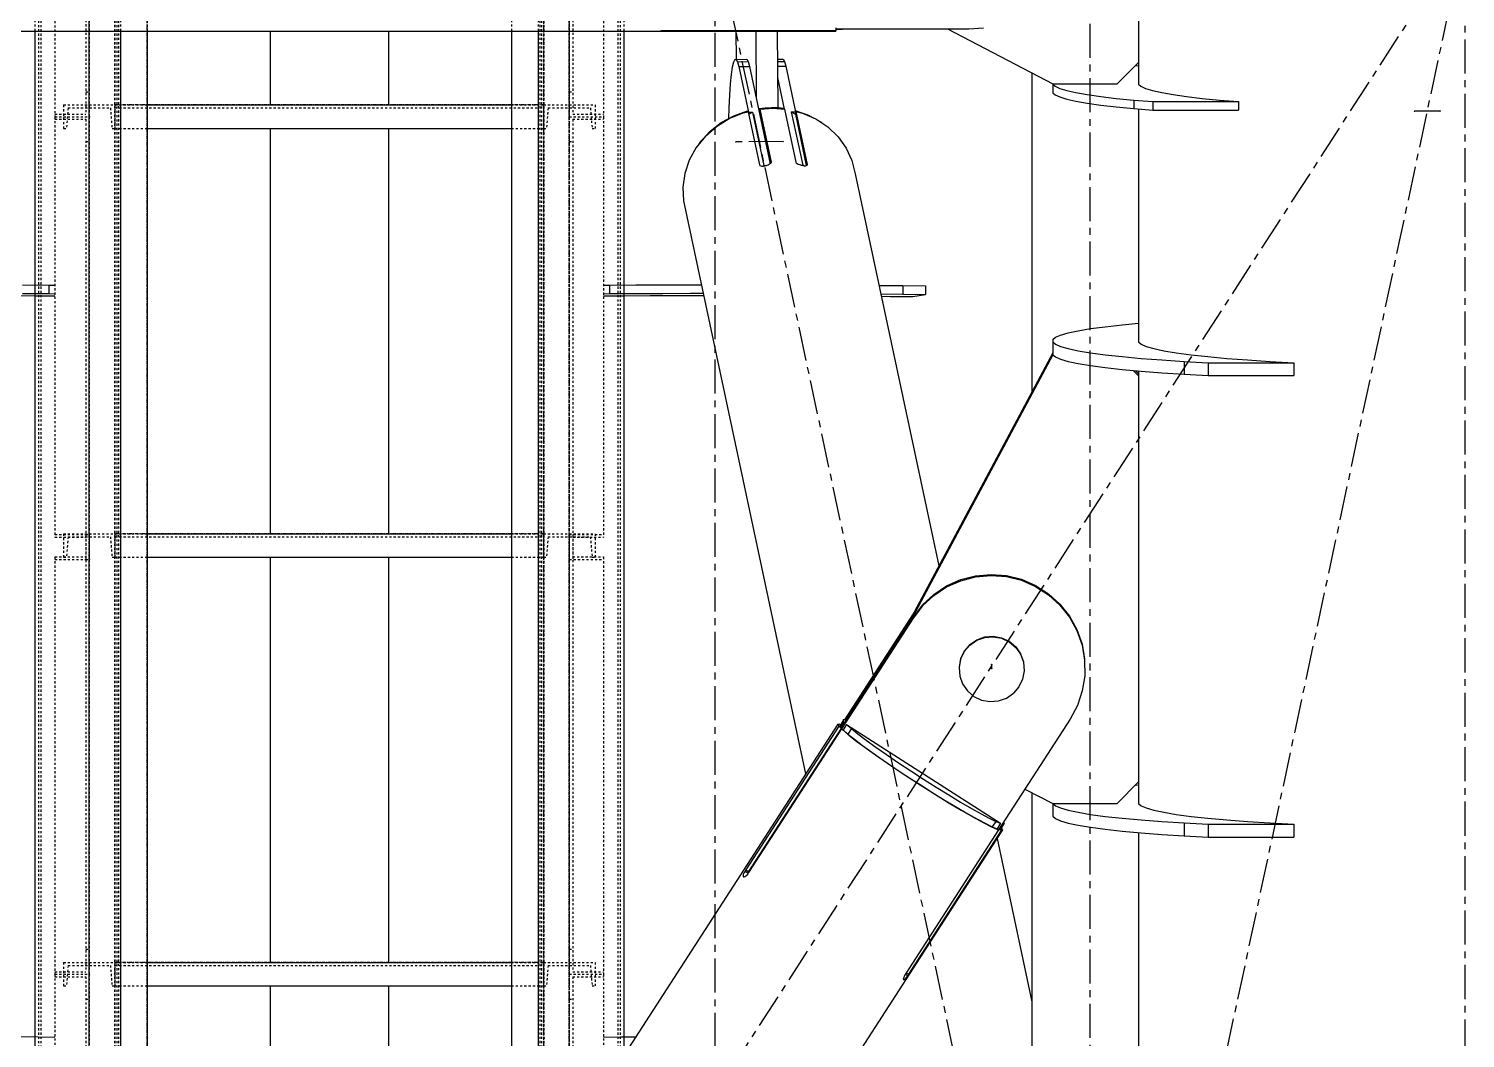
# Model space of a CAD drawing. Header units: millimetres. Extents: x 5143 to 30813, y 232 to 21408.
# Drawn here: x 23094.9 to 23430, y 8102.6 to 8338 of the extents above; entities that cross this region are included whole.
import ezdxf

# ---------------------------------------------------------------- set-up
doc = ezdxf.new("R2010")
doc.units = ezdxf.units.MM
doc.header["$LTSCALE"] = 0.25
for name, pattern in [('CENTER', [50.8, 31.75, -6.35, 6.35, -6.35]), ('XKITLINE00', [0]), ('XKITLINE02', [4, 2, -2]), ('XKITLINE03', [6, 3, -1, 1, -1])]:
    doc.linetypes.add(name, pattern=pattern)

msp = doc.modelspace()

# ---------------------------------------------------------------- linework, layer by layer
at = {"color": 3, "linetype": 'XKITLINE02'}
for p, q in [((23097.16, 9590.91), (23097.16, 7919.31)), ((23097.69, 9590.91), (23097.69, 7919.31)), ((23114.92, 9590.91), (23114.92, 7919.31)), ((23115, 9590.95), (23115.01, 7919.31)), ((23115, 9590.95), (23115.01, 7919.31)), ((23115.46, 9590.91), (23115.46, 7919.31)), ((23115.85, 9590.95), (23115.86, 7919.31)), ((23115.85, 9590.95), (23115.86, 7919.31)), ((23122.5, 9590.95), (23122.51, 7919.31)), ((23122.5, 9590.95), (23122.51, 7919.31)), ((23214.14, 9590.95), (23214.14, 7919.31)), ((23214.54, 9590.91), (23214.54, 7919.31)), ((23214.99, 9590.95), (23214.99, 7919.31)), ((23215.07, 9590.91), (23215.07, 7919.31)), ((23232.3, 9590.91), (23232.3, 7919.31)), ((23232.84, 9590.91), (23232.84, 7919.31)), ((23108.21, 8420.09), (23108.21, 8318.11)), ((23109.01, 8420.09), (23109.01, 8317.52)), ((23220.99, 8420.09), (23220.99, 8317.52)), ((23221.79, 8420.09), (23221.79, 8318.11)), ((23101.01, 8414.84), (23101.01, 8317.52)), ((23228.99, 8414.84), (23228.99, 8317.52)), ((23096.31, 8383.05), (23096.31, 8337.53)), ((23116.31, 8383.05), (23116.31, 8337.53)), ((23122.51, 8383.05), (23122.51, 8337.53)), ((23207.49, 8383.05), (23207.49, 8337.53)), ((23213.69, 8383.05), (23213.69, 8337.53)), ((23220.99, 8383.05), (23220.99, 8317.52)), ((23233.69, 8383.05), (23233.69, 8337.53)), ((23108.21, 8323.35), (23109.01, 8323.35)), ((23220.99, 8323.35), (23221.79, 8323.35)), ((23101.01, 8318.11), (23108.21, 8318.11)), ((23101.01, 8317.52), (23109.01, 8317.52)), ((23101.01, 8317.52), (23101.01, 8219.49)), ((23101.01, 8317.52), (23109.01, 8317.52)), ((23103.01, 8320.27), (23103.01, 8314.77)), ((23103.01, 8320.27), (23115.01, 8320.27)), ((23103.01, 8320.27), (23103.01, 8314.77)), ((23104.07, 8319.57), (23103.69, 8314.77)), ((23104.07, 8319.57), (23103.69, 8314.77)), ((23104.07, 8319.57), (23113.94, 8319.57)), ((23109.01, 8317.52), (23109.01, 8214.27)), ((23113.94, 8319.57), (23114.33, 8314.77)), ((23113.94, 8319.57), (23114.33, 8314.77)), ((23115.01, 8320.27), (23115.01, 8314.77)), ((23115.01, 8320.27), (23122.51, 8320.27)), ((23115.01, 8320.27), (23115.01, 8314.77)), ((23115.01, 8320.27), (23115.01, 8314.77)), ((23115.01, 8319.57), (23214.99, 8319.57)), ((23207.49, 8320.27), (23214.99, 8320.27)), ((23214.99, 8320.27), (23214.99, 8314.77)), ((23214.99, 8320.27), (23214.99, 8314.77)), ((23214.99, 8320.27), (23226.99, 8320.27)), ((23214.99, 8320.27), (23214.99, 8314.77)), ((23216.05, 8319.57), (23215.67, 8314.77)), ((23216.05, 8319.57), (23215.67, 8314.77)), ((23216.05, 8319.57), (23225.92, 8319.57)), ((23220.99, 8317.52), (23228.99, 8317.52)), ((23220.99, 8317.52), (23220.99, 8214.27)), ((23220.99, 8317.52), (23228.99, 8317.52)), ((23221.79, 8318.11), (23228.99, 8318.11)), ((23225.92, 8319.57), (23226.31, 8314.77)), ((23225.92, 8319.57), (23226.31, 8314.77)), ((23226.99, 8320.27), (23226.99, 8314.77)), ((23226.99, 8320.27), (23226.99, 8314.77)), ((23228.99, 8317.52), (23228.99, 8219.49)), ((23101.01, 8316.94), (23108.21, 8316.94)), ((23103.01, 8314.77), (23103.69, 8314.77)), ((23108.21, 8316.94), (23108.21, 8214.27)), ((23114.33, 8314.77), (23115.01, 8314.77)), ((23115.01, 8314.77), (23122.51, 8314.77)), ((23207.49, 8314.77), (23214.99, 8314.77)), ((23214.99, 8314.77), (23215.67, 8314.77)), ((23221.79, 8316.94), (23221.79, 8214.27)), ((23221.79, 8316.94), (23228.99, 8316.94)), ((23226.31, 8314.77), (23226.99, 8314.77)), ((23108.21, 8311.72), (23109.01, 8311.72)), ((23220.99, 8311.72), (23221.79, 8311.72)), ((23103.01, 8220.27), (23103.01, 8214.77)), ((23103.01, 8220.27), (23115.01, 8220.27)), ((23103.01, 8220.27), (23103.01, 8214.77)), ((23115.01, 8220.27), (23115.01, 8214.77)), ((23115.01, 8220.27), (23122.51, 8220.27)), ((23115.01, 8220.27), (23115.01, 8214.77)), ((23115.01, 8220.27), (23115.01, 8214.77)), ((23207.49, 8220.27), (23214.99, 8220.27)), ((23214.99, 8220.27), (23214.99, 8214.77)), ((23214.99, 8220.27), (23214.99, 8214.77)), ((23214.99, 8220.27), (23226.99, 8220.27)), ((23214.99, 8220.27), (23214.99, 8214.77)), ((23226.99, 8220.27), (23226.99, 8214.77)), ((23226.99, 8220.27), (23226.99, 8214.77)), ((23101.01, 8220.07), (23109.01, 8220.07)), ((23101.01, 8219.49), (23108.21, 8219.49)), ((23104.07, 8219.57), (23103.69, 8214.77)), ((23104.07, 8219.57), (23103.69, 8214.77)), ((23104.07, 8219.57), (23113.94, 8219.57)), ((23108.21, 8220.09), (23108.21, 8118.11)), ((23108.21, 8220.09), (23109.01, 8220.09)), ((23109.01, 8220.09), (23109.01, 8117.52)), ((23113.94, 8219.57), (23114.33, 8214.77)), ((23113.94, 8219.57), (23114.33, 8214.77)), ((23115.01, 8219.57), (23214.99, 8219.57)), ((23216.05, 8219.57), (23215.67, 8214.77)), ((23216.05, 8219.57), (23215.67, 8214.77)), ((23216.05, 8219.57), (23225.92, 8219.57)), ((23220.99, 8220.09), (23220.99, 8117.52)), ((23220.99, 8220.09), (23221.79, 8220.09)), ((23220.99, 8220.07), (23228.99, 8220.07)), ((23221.79, 8220.09), (23221.79, 8118.11)), ((23221.79, 8219.49), (23228.99, 8219.49)), ((23225.92, 8219.57), (23226.31, 8214.77)), ((23225.92, 8219.57), (23226.31, 8214.77)), ((23101.01, 8214.84), (23101.01, 8117.52)), ((23101.01, 8214.84), (23108.21, 8214.84)), ((23101.01, 8214.26), (23109.01, 8214.26)), ((23103.01, 8214.77), (23103.69, 8214.77)), ((23108.21, 8214.27), (23109.01, 8214.27)), ((23114.33, 8214.77), (23115.01, 8214.77)), ((23115.01, 8214.77), (23122.51, 8214.77)), ((23207.49, 8214.77), (23214.99, 8214.77)), ((23214.99, 8214.77), (23215.67, 8214.77)), ((23220.99, 8214.27), (23221.79, 8214.27)), ((23220.99, 8214.26), (23228.99, 8214.26)), ((23221.79, 8214.84), (23228.99, 8214.84)), ((23226.31, 8214.77), (23226.99, 8214.77)), ((23228.99, 8214.84), (23228.99, 8117.52)), ((23108.21, 8123.35), (23109.01, 8123.35)), ((23220.99, 8123.35), (23221.79, 8123.35)), ((23103.01, 8120.27), (23103.01, 8114.77)), ((23103.01, 8120.27), (23115.01, 8120.27)), ((23103.01, 8120.27), (23103.01, 8114.77)), ((23115.01, 8120.27), (23115.01, 8114.77)), ((23115.01, 8120.27), (23122.51, 8120.27)), ((23115.01, 8120.27), (23115.01, 8114.77)), ((23115.01, 8120.27), (23115.01, 8114.77)), ((23207.49, 8120.27), (23214.99, 8120.27)), ((23214.99, 8120.27), (23214.99, 8114.77)), ((23214.99, 8120.27), (23214.99, 8114.77)), ((23214.99, 8120.27), (23226.99, 8120.27)), ((23214.99, 8120.27), (23214.99, 8114.77)), ((23220.99, 8120.27), (23220.99, 8117.52)), ((23226.99, 8120.27), (23226.99, 8114.77)), ((23226.99, 8120.27), (23226.99, 8114.77)), ((23101.01, 8118.11), (23108.21, 8118.11)), ((23101.01, 8117.52), (23101.01, 8019.49)), ((23101.01, 8117.52), (23109.01, 8117.52)), ((23101.01, 8117.52), (23109.01, 8117.52)), ((23101.01, 8116.94), (23108.21, 8116.94)), ((23104.07, 8119.57), (23103.69, 8114.77)), ((23104.07, 8119.57), (23103.69, 8114.77)), ((23104.07, 8119.57), (23113.94, 8119.57)), ((23108.21, 8116.94), (23108.21, 8014.27)), ((23109.01, 8117.52), (23109.01, 8014.27)), ((23113.94, 8119.57), (23114.33, 8114.77)), ((23113.94, 8119.57), (23114.33, 8114.77)), ((23115.01, 8119.57), (23214.99, 8119.57)), ((23216.05, 8119.57), (23215.67, 8114.77)), ((23216.05, 8119.57), (23215.67, 8114.77)), ((23216.05, 8119.57), (23225.92, 8119.57)), ((23220.99, 8117.52), (23220.99, 8014.27)), ((23220.99, 8117.52), (23228.99, 8117.52)), ((23220.99, 8117.52), (23228.99, 8117.52)), ((23221.79, 8118.11), (23228.99, 8118.11)), ((23221.79, 8116.94), (23221.79, 8014.27)), ((23221.79, 8116.94), (23228.99, 8116.94)), ((23225.92, 8119.57), (23226.31, 8114.77)), ((23225.92, 8119.57), (23226.31, 8114.77)), ((23228.99, 8117.52), (23228.99, 8019.49)), ((23103.01, 8114.77), (23103.69, 8114.77)), ((23114.33, 8114.77), (23115.01, 8114.77)), ((23115.01, 8114.77), (23122.51, 8114.77)), ((23207.49, 8114.77), (23214.99, 8114.77)), ((23214.99, 8114.77), (23215.67, 8114.77)), ((23226.31, 8114.77), (23226.99, 8114.77)), ((23108.21, 8111.72), (23109.01, 8111.72)), ((23220.99, 8111.72), (23221.79, 8111.72))]:
    msp.add_line(p, q, dxfattribs=at)
at = {"color": 1, "linetype": 'XKITLINE03'}
for p, q in [((23109.01, 7919.31), (23109.01, 9590.91)), ((23122.51, 7919.31), (23122.5, 9590.95)), ((23214.99, 9590.95), (23214.99, 7919.31)), ((23220.99, 7919.31), (23220.99, 9590.91)), ((23109.01, 8317.52), (23109.01, 8414.26)), ((23220.99, 8414.26), (23220.99, 8317.52)), ((23109.01, 8220.07), (23109.01, 8317.52)), ((23214.99, 8320.27), (23115.01, 8320.27)), ((23115.01, 8320.27), (23115.01, 8320.27)), ((23214.99, 8320.27), (23214.99, 8320.27)), ((23220.99, 8317.52), (23220.99, 8220.07)), ((23214.99, 8220.27), (23115.01, 8220.27)), ((23115.01, 8220.27), (23115.01, 8220.27)), ((23214.99, 8220.27), (23214.99, 8220.27)), ((23109.01, 8117.52), (23109.01, 8214.26)), ((23220.99, 8214.26), (23220.99, 8117.52)), ((23214.99, 8120.27), (23115.01, 8120.27)), ((23115.01, 8120.27), (23115.01, 8120.27)), ((23214.99, 8120.27), (23214.99, 8120.27)), ((23109.01, 8020.07), (23109.01, 8117.52)), ((23220.99, 8117.52), (23220.99, 8020.07))]:
    msp.add_line(p, q, dxfattribs=at)
at = {"color": 8, "linetype": 'CENTER'}
for p, q in [((23430, 7286.23), (23430, 8951.04)), ((23255, 8100.54), (23255, 8908.22)), ((23342.5, 7950.27), (23342.5, 8770.27)), ((22900, 7540.27), (23430, 8360.27)), ((23430, 7540.27), (23255, 8360.27)), ((23342.5, 7950.27), (23430, 8360.27)), ((23424.13, 8318.83), (23418.16, 8318.79)), ((23270.84, 8311.73), (23259.89, 8311.66)), ((23319.5, 8189.82), (23319.5, 8188.8))]:
    msp.add_line(p, q, dxfattribs=at)
at = {"color": 8, "linetype": 'XKITLINE00'}
for p, q in [((23353.8, 8390.02), (23353.8, 8330.21)), ((23151.2, 8337.53), (23151.2, 8320.27)), ((23178.8, 8337.53), (23178.8, 8320.27)), ((23242.19, 8337.53), (23242.36, 8337.58)), ((23242.36, 8337.58), (23242.6, 8337.62)), ((23242.6, 8337.62), (23242.89, 8337.64)), ((23242.89, 8337.64), (23243.2, 8337.65)), ((23242.89, 8337.64), (23242.89, 8337.52)), ((23243.2, 8337.65), (23283.2, 8337.65)), ((23243.2, 8337.65), (23243.2, 8337.52)), ((23283.2, 8338.25), (23283.2, 8337.65)), ((23283.2, 8337.99), (23314.2, 8337.99)), ((23283.2, 8337.93), (23284.7, 8337.93)), ((23283.2, 8337.65), (23283.2, 8337.52)), ((23284.7, 8337.99), (23284.7, 8337.93)), ((23309.19, 8337.99), (23333.8, 8325.23)), ((23314.2, 8337.99), (23317.64, 8338.26)), ((23046.8, 8337.5), (23283.2, 8337.5)), ((23242.19, 8337.52), (23242.36, 8337.52)), ((23242.36, 8337.52), (23242.6, 8337.52)), ((23242.6, 8337.52), (23242.89, 8337.52)), ((23242.89, 8337.52), (23243.2, 8337.52)), ((23243.2, 8337.52), (23283.2, 8337.52)), ((23259.84, 8337.52), (23259.9, 8330.9)), ((23264.47, 8337.52), (23264.6, 8321.78)), ((23269.45, 8337.52), (23269.6, 8319.65)), ((23283.2, 8337.52), (23283.2, 8337.5)), ((23283.2, 8337.52), (23283.2, 8337.5)), ((23259.58, 8330.87), (23259.28, 8330.25)), ((23259.58, 8330.87), (23259.9, 8330.9)), ((23259.9, 8330.9), (23262.39, 8330.92)), ((23259.9, 8330.9), (23260.21, 8330.35)), ((23262.39, 8330.92), (23262.7, 8330.37)), ((23269.5, 8330.97), (23270.85, 8330.98)), ((23270.85, 8330.98), (23271.16, 8330.43)), ((23258.99, 8329.07), (23258.73, 8327.35)), ((23259.28, 8330.25), (23258.99, 8329.07)), ((23260.21, 8330.35), (23262.7, 8330.37)), ((23260.21, 8330.35), (23260.52, 8329.23)), ((23260.52, 8329.23), (23263.01, 8329.25)), ((23260.52, 8329.23), (23262.79, 8318.57)), ((23262.7, 8330.37), (23263.01, 8329.25)), ((23263.01, 8329.25), (23267.84, 8306.57)), ((23269.51, 8330.42), (23271.16, 8330.43)), ((23269.51, 8329.3), (23271.47, 8329.31)), ((23271.16, 8330.43), (23271.47, 8329.31)), ((23271.47, 8329.31), (23273.74, 8318.65)), ((23328.91, 8327.76), (23328.91, 8253.37)), ((23348.8, 8325.23), (23353.8, 8330.21)), ((23352.96, 8329.37), (23353.8, 8329.44)), ((23353.8, 8330.21), (23353.8, 8325.1)), ((23258.5, 8325.16), (23258.32, 8322.57)), ((23258.73, 8327.35), (23258.5, 8325.16)), ((23269.54, 8326.68), (23271.11, 8319.31)), ((23333.76, 8325.24), (23333.76, 8323.13)), ((23333.76, 8325.13), (23334.31, 8324.62)), ((23333.8, 8325.23), (23348.8, 8325.23)), ((23334.31, 8324.62), (23335.4, 8324.12)), ((23353.76, 8325.64), (23353.8, 8325.67)), ((23353.76, 8325.64), (23353.76, 8325.13)), ((23353.76, 8325.13), (23354.31, 8324.62)), ((23354.31, 8324.62), (23355.4, 8324.12)), ((23258.32, 8322.57), (23258.18, 8319.63)), ((23333.76, 8323.13), (23334.31, 8322.63)), ((23334.31, 8322.63), (23335.4, 8322.13)), ((23335.4, 8324.12), (23337.03, 8323.63)), ((23335.4, 8322.13), (23337.03, 8321.63)), ((23337.03, 8323.63), (23339.18, 8323.15)), ((23337.03, 8321.63), (23339.18, 8321.15)), ((23339.18, 8323.15), (23341.83, 8322.68)), ((23339.18, 8321.15), (23341.83, 8320.69)), ((23341.83, 8322.68), (23344.98, 8322.24)), ((23344.98, 8322.24), (23348.59, 8321.81)), ((23348.59, 8321.81), (23352.65, 8321.42)), ((23352.65, 8321.42), (23352.65, 8319.42)), ((23352.65, 8321.42), (23357.11, 8321.05)), ((23355.4, 8324.12), (23357.03, 8323.63)), ((23357.03, 8323.63), (23359.18, 8323.15)), ((23357.11, 8321.05), (23357.11, 8319.06)), ((23357.11, 8321.05), (23377.11, 8321.05)), ((23359.18, 8323.15), (23361.83, 8322.68)), ((23361.83, 8322.68), (23364.98, 8322.24)), ((23364.98, 8322.24), (23368.59, 8321.81)), ((23368.59, 8321.81), (23372.65, 8321.42)), ((23372.65, 8321.42), (23377.11, 8321.05)), ((23377.11, 8321.05), (23377.11, 8319.06)), ((23256.43, 8316.15), (23259.37, 8317.77)), ((23258.18, 8319.63), (23258.12, 8317.08)), ((23258.3, 8317.08), (23261.55, 8318.43)), ((23259.37, 8317.77), (23262.55, 8318.91)), ((23259.37, 8317.77), (23259.42, 8317.54)), ((23261.55, 8318.43), (23262.7, 8318.7)), ((23262.55, 8318.91), (23262.6, 8318.68)), ((23262.7, 8318.7), (23265.34, 8306.3)), ((23262.79, 8318.57), (23262.78, 8318.3)), ((23262.79, 8318.57), (23263.75, 8318.58)), ((23262.83, 8318.09), (23263.75, 8318.58)), ((23263.75, 8318.58), (23266.4, 8306.18)), ((23265.26, 8319.47), (23265.23, 8318.81)), ((23265.26, 8319.47), (23266.7, 8319.63)), ((23265.26, 8319.47), (23265.39, 8318.85)), ((23265.4, 8319.28), (23265.37, 8318.42)), ((23265.39, 8318.85), (23265.37, 8318.19)), ((23265.37, 8318.42), (23267.89, 8306.62)), ((23265.4, 8319.28), (23268.52, 8319.52)), ((23265.4, 8319.28), (23268.05, 8306.89)), ((23266.7, 8319.63), (23268.15, 8319.69)), ((23266.7, 8319.63), (23266.75, 8319.39)), ((23268.15, 8319.69), (23269.6, 8319.65)), ((23268.52, 8319.52), (23271.18, 8319.3)), ((23269.6, 8319.65), (23271.03, 8319.51)), ((23269.6, 8319.65), (23269.64, 8319.43)), ((23271.03, 8319.51), (23271.07, 8319.31)), ((23271.18, 8319.3), (23273.82, 8306.9)), ((23272.78, 8318.64), (23273.74, 8318.65)), ((23272.78, 8318.64), (23275.43, 8306.24)), ((23272.78, 8318.64), (23273.72, 8318.14)), ((23273.7, 8318.99), (23273.83, 8318.37)), ((23273.7, 8318.99), (23276.8, 8317.89)), ((23273.7, 8318.99), (23273.7, 8318.87)), ((23273.74, 8318.65), (23273.72, 8318.14)), ((23273.72, 8318.14), (23276.28, 8306.15)), ((23273.85, 8318.77), (23273.81, 8317.87)), ((23273.83, 8318.37), (23273.81, 8317.74)), ((23273.81, 8317.87), (23276.32, 8306.16)), ((23273.85, 8318.77), (23275.37, 8318.39)), ((23273.85, 8318.77), (23276.49, 8306.37)), ((23275.37, 8318.39), (23278.5, 8317.01)), ((23276.8, 8317.89), (23276.83, 8317.75)), ((23276.8, 8317.89), (23277.87, 8317.29)), ((23341.83, 8320.69), (23344.98, 8320.24)), ((23344.98, 8320.24), (23348.59, 8319.82)), ((23348.59, 8319.82), (23352.65, 8319.42)), ((23352.65, 8319.42), (23357.11, 8319.06)), ((23353.8, 8319.33), (23353.8, 8264.99)), ((23357.11, 8319.06), (23377.11, 8319.06)), ((23151.2, 8314.77), (23151.2, 8220.27)), ((23178.8, 8314.77), (23178.8, 8220.27)), ((23252.73, 8312.96), (23255.33, 8315.24)), ((23253.81, 8314.12), (23252.83, 8313.05)), ((23253.81, 8314.12), (23256.43, 8316.15)), ((23255.33, 8315.24), (23258.3, 8317.08)), ((23278.5, 8317.01), (23281.3, 8315.16)), ((23279.2, 8316.55), (23279.63, 8316.31)), ((23279.63, 8316.31), (23279.94, 8316.06)), ((23281.3, 8315.16), (23283.68, 8312.87)), ((23252.73, 8312.96), (23250.58, 8310.33)), ((23251.59, 8311.71), (23251.13, 8311.01)), ((23252.58, 8312.78), (23251.59, 8311.71)), ((23283.68, 8312.87), (23285.57, 8310.23)), ((23248.95, 8307.42), (23247.9, 8304.31)), ((23250.58, 8310.33), (23248.95, 8307.42)), ((23285.57, 8310.23), (23286.92, 8307.3)), ((23247.9, 8304.31), (23247.44, 8301.1)), ((23265.34, 8306.3), (23265.45, 8306.18)), ((23265.45, 8306.18), (23265.65, 8306.08)), ((23265.65, 8306.08), (23265.93, 8306.03)), ((23265.93, 8306.03), (23266.26, 8306.03)), ((23266.11, 8306.03), (23266.4, 8306.18)), ((23266.26, 8306.03), (23266.62, 8306.07)), ((23266.4, 8306.18), (23267.06, 8306.19)), ((23266.62, 8306.07), (23266.99, 8306.16)), ((23266.99, 8306.16), (23267.34, 8306.29)), ((23267.34, 8306.29), (23267.64, 8306.44)), ((23267.64, 8306.44), (23267.72, 8306.5)), ((23267.72, 8306.5), (23267.86, 8306.59)), ((23268, 8306.73), (23267.86, 8306.59)), ((23268.05, 8306.89), (23268, 8306.73)), ((23273.82, 8306.9), (23273.93, 8306.75)), ((23273.93, 8306.75), (23274.13, 8306.6)), ((23274.13, 8306.6), (23274.4, 8306.47)), ((23274.4, 8306.47), (23274.73, 8306.37)), ((23274.73, 8306.37), (23274.76, 8306.36)), ((23274.76, 8306.36), (23275.09, 8306.24)), ((23275.09, 8306.24), (23275.45, 8306.15)), ((23275.09, 8306.24), (23275.43, 8306.24)), ((23275.43, 8306.24), (23275.66, 8306.12)), ((23275.45, 8306.15), (23275.79, 8306.1)), ((23275.79, 8306.1), (23276.08, 8306.1)), ((23276.08, 8306.1), (23276.31, 8306.15)), ((23276.31, 8306.15), (23276.45, 8306.24)), ((23276.49, 8306.37), (23276.45, 8306.24)), ((23286.92, 8307.3), (23287.69, 8304.19)), ((23287.69, 8304.19), (23307.2, 8212.76)), ((23247.44, 8301.1), (23247.59, 8297.89)), ((23247.59, 8297.89), (23276.11, 8164.25)), ((23093.47, 8278.29), (23099.6, 8278.26)), ((23099.6, 8278.26), (23101.01, 8278.24)), ((23099.6, 8278.26), (23099.6, 8276.26)), ((23228.99, 8278.24), (23230.39, 8278.26)), ((23230.39, 8278.26), (23236.53, 8278.29)), ((23230.39, 8278.26), (23230.39, 8276.26)), ((23236.53, 8278.29), (23242.81, 8278.32)), ((23242.81, 8278.32), (23249.21, 8278.34)), ((23249.21, 8278.34), (23251.76, 8278.34)), ((23293.23, 8278.19), (23298.76, 8278.14)), ((23298.76, 8278.14), (23298.76, 8276.14)), ((23298.76, 8278.14), (23304.08, 8278.08)), ((23304.08, 8278.08), (23304.08, 8276.08)), ((23090.11, 8275.8), (23096.39, 8275.77)), ((23093.47, 8276.29), (23099.6, 8276.26)), ((23096.39, 8275.77), (23101.01, 8275.75)), ((23099.6, 8276.26), (23101.01, 8276.25)), ((23228.99, 8276.25), (23230.39, 8276.26)), ((23228.99, 8275.75), (23233.6, 8275.77)), ((23230.39, 8276.26), (23236.53, 8276.29)), ((23233.6, 8275.77), (23239.88, 8275.8)), ((23236.53, 8276.29), (23242.81, 8276.32)), ((23239.88, 8275.8), (23246.28, 8275.82)), ((23242.81, 8276.32), (23249.21, 8276.34)), ((23246.28, 8275.82), (23252.3, 8275.83)), ((23249.21, 8276.34), (23252.19, 8276.34)), ((23293.66, 8276.19), (23298.76, 8276.14)), ((23293.78, 8275.64), (23295.83, 8275.62)), ((23295.83, 8275.62), (23301.15, 8275.56)), ((23298.76, 8276.14), (23304.08, 8276.08)), ((23301.15, 8275.56), (23304.08, 8276.08)), ((23337.34, 8267.11), (23339.69, 8267.61)), ((23339.69, 8267.61), (23342.59, 8268.09)), ((23342.59, 8268.09), (23346.02, 8268.55)), ((23346.02, 8268.55), (23349.95, 8268.99)), ((23349.95, 8268.99), (23353.8, 8269.34)), ((23333.77, 8265.54), (23334.37, 8266.07)), ((23333.77, 8265.54), (23333.77, 8262.02)), ((23333.77, 8265.01), (23334.37, 8264.48)), ((23334.37, 8266.07), (23335.56, 8266.6)), ((23334.37, 8264.48), (23335.56, 8263.95)), ((23335.56, 8266.6), (23337.34, 8267.11)), ((23335.56, 8263.95), (23337.34, 8263.44)), ((23353.77, 8265.54), (23353.8, 8265.56)), ((23353.77, 8265.54), (23353.77, 8265.01)), ((23353.77, 8265.01), (23354.37, 8264.48)), ((23354.37, 8264.48), (23355.56, 8263.95)), ((23355.56, 8263.95), (23357.34, 8263.44)), ((23333.77, 8262.47), (23300.26, 8199.77)), ((23333.77, 8262), (23300.56, 8199.86)), ((23333.77, 8262.02), (23334.37, 8261.49)), ((23334.37, 8261.49), (23335.56, 8260.96)), ((23335.56, 8260.96), (23337.34, 8260.45)), ((23337.34, 8263.44), (23339.69, 8262.94)), ((23339.69, 8262.94), (23342.59, 8262.46)), ((23342.59, 8262.46), (23346.02, 8262)), ((23346.02, 8262), (23349.95, 8261.57)), ((23349.95, 8261.57), (23354.36, 8261.16)), ((23354.36, 8261.16), (23359.2, 8260.79)), ((23357.34, 8263.44), (23359.69, 8262.94)), ((23359.2, 8260.79), (23364.44, 8260.45)), ((23359.69, 8262.94), (23362.59, 8262.46)), ((23362.59, 8262.46), (23366.02, 8262)), ((23364.44, 8260.45), (23364.44, 8257.46)), ((23364.44, 8260.45), (23370.04, 8260.15)), ((23366.02, 8262), (23369.95, 8261.57)), ((23369.95, 8261.57), (23374.36, 8261.16)), ((23374.36, 8261.16), (23379.2, 8260.79)), ((23379.2, 8260.79), (23384.44, 8260.45)), ((23384.44, 8260.45), (23390.04, 8260.15)), ((23337.34, 8260.45), (23339.69, 8259.95)), ((23339.69, 8259.95), (23342.59, 8259.47)), ((23342.59, 8259.47), (23346.02, 8259.01)), ((23346.02, 8259.01), (23349.95, 8258.57)), ((23349.95, 8258.57), (23354.36, 8258.17)), ((23352.52, 8258.34), (23353.8, 8257.06)), ((23353.04, 8258.29), (23353.8, 8257.54)), ((23353.8, 8258.22), (23353.8, 8257.3)), ((23353.8, 8257.3), (23353.8, 8257.06)), ((23354.36, 8258.17), (23359.2, 8257.8)), ((23359.2, 8257.8), (23364.44, 8257.46)), ((23364.44, 8257.46), (23370.04, 8257.16)), ((23370.04, 8260.15), (23370.04, 8257.16)), ((23370.04, 8260.15), (23390.04, 8260.15)), ((23370.04, 8257.16), (23390.04, 8257.16)), ((23390.04, 8260.15), (23390.04, 8257.16)), ((23353.8, 8257.06), (23353.8, 8162.36)), ((23151.2, 8214.77), (23151.2, 8120.27)), ((23178.8, 8214.77), (23178.8, 8120.27)), ((23312.29, 8209.55), (23315.77, 8210.45)), ((23312.29, 8209.31), (23315.77, 8210.21)), ((23315.77, 8210.45), (23319.36, 8210.77)), ((23315.77, 8210.21), (23319.36, 8210.53)), ((23319.36, 8210.77), (23322.95, 8210.49)), ((23319.36, 8210.53), (23322.95, 8210.26)), ((23322.95, 8210.49), (23326.44, 8209.64)), ((23322.95, 8210.26), (23326.44, 8209.4)), ((23306, 8206.1), (23309, 8208.08)), ((23306, 8205.87), (23309, 8207.85)), ((23309, 8208.08), (23312.29, 8209.55)), ((23309, 8207.85), (23312.29, 8209.31)), ((23326.44, 8209.64), (23329.75, 8208.21)), ((23326.44, 8209.4), (23329.75, 8207.98)), ((23329.75, 8208.21), (23332.78, 8206.27)), ((23329.75, 8207.98), (23332.78, 8206.03)), ((23303.36, 8203.65), (23301.17, 8200.81)), ((23303.36, 8203.65), (23306, 8206.1)), ((23303.36, 8203.42), (23306, 8205.87)), ((23303.36, 8203.65), (23303.36, 8203.42)), ((23332.78, 8206.27), (23335.44, 8203.86)), ((23332.78, 8206.03), (23335.44, 8203.62)), ((23335.44, 8203.86), (23337.67, 8201.04)), ((23335.44, 8203.62), (23337.67, 8200.8)), ((23301.17, 8200.81), (23262.82, 8141.48)), ((23301.17, 8200.57), (23284.49, 8174.76)), ((23301.17, 8201.6), (23285.19, 8176.87)), ((23300.8, 8200.79), (23285.3, 8176.81)), ((23303.36, 8203.42), (23301.17, 8200.57)), ((23301.37, 8201.86), (23301.17, 8201.6)), ((23301.17, 8201.6), (23301.17, 8201.48)), ((23301.17, 8200.81), (23301.17, 8200.57)), ((23337.67, 8201.04), (23339.4, 8197.89)), ((23337.67, 8200.8), (23339.4, 8197.66)), ((23300.26, 8199.77), (23299.75, 8198.62)), ((23300.26, 8199.77), (23300.26, 8199.39)), ((23339.4, 8197.89), (23340.59, 8194.5)), ((23339.4, 8197.66), (23340.59, 8194.27)), ((23314.39, 8194.41), (23313.11, 8192.9)), ((23314.39, 8194.35), (23313.11, 8192.84)), ((23314.39, 8194.35), (23313.11, 8192.84)), ((23314.39, 8194.29), (23313.11, 8192.78)), ((23314.39, 8194.41), (23316.02, 8195.54)), ((23314.39, 8194.35), (23316.02, 8195.48)), ((23314.39, 8194.35), (23316.02, 8195.48)), ((23314.39, 8194.29), (23316.02, 8195.41)), ((23316.02, 8195.54), (23317.89, 8196.21)), ((23316.02, 8195.48), (23317.89, 8196.14)), ((23316.02, 8195.48), (23317.89, 8196.14)), ((23316.02, 8195.41), (23317.89, 8196.08)), ((23317.89, 8196.21), (23319.87, 8196.37)), ((23317.89, 8196.14), (23319.87, 8196.3)), ((23317.89, 8196.14), (23319.87, 8196.3)), ((23317.89, 8196.08), (23319.87, 8196.24)), ((23319.87, 8196.37), (23321.82, 8196.01)), ((23319.87, 8196.3), (23321.82, 8195.95)), ((23319.87, 8196.3), (23321.82, 8195.95)), ((23319.87, 8196.24), (23321.82, 8195.89)), ((23321.82, 8196.01), (23323.61, 8195.17)), ((23321.82, 8195.95), (23323.61, 8195.11)), ((23321.82, 8195.95), (23323.61, 8195.11)), ((23321.82, 8195.89), (23323.61, 8195.04)), ((23323.61, 8195.17), (23323.61, 8195.11)), ((23323.61, 8195.17), (23325.13, 8193.89)), ((23323.61, 8195.11), (23325.13, 8193.83)), ((23323.61, 8195.11), (23325.13, 8193.83)), ((23323.61, 8195.11), (23323.61, 8195.04)), ((23323.61, 8195.04), (23325.13, 8193.76)), ((23325.13, 8193.89), (23326.25, 8192.26)), ((23325.13, 8193.83), (23326.25, 8192.2)), ((23325.13, 8193.83), (23326.25, 8192.2)), ((23325.13, 8193.76), (23326.25, 8192.14)), ((23340.59, 8194.5), (23341.21, 8190.97)), ((23340.59, 8194.27), (23341.21, 8190.73)), ((23312.26, 8191.12), (23311.9, 8189.17)), ((23312.26, 8191.05), (23311.9, 8189.11)), ((23312.26, 8191.05), (23311.9, 8189.11)), ((23312.26, 8190.99), (23311.9, 8189.04)), ((23313.11, 8192.9), (23312.26, 8191.12)), ((23313.11, 8192.84), (23312.26, 8191.05)), ((23313.11, 8192.84), (23312.26, 8191.05)), ((23313.11, 8192.78), (23312.26, 8190.99)), ((23313.11, 8192.9), (23313.11, 8192.84)), ((23313.11, 8192.84), (23313.11, 8192.78)), ((23326.25, 8192.26), (23326.92, 8190.4)), ((23326.25, 8192.2), (23326.92, 8190.34)), ((23326.25, 8192.2), (23326.92, 8190.34)), ((23326.25, 8192.14), (23326.92, 8190.28)), ((23326.92, 8190.28), (23327.09, 8188.3)), ((23341.21, 8190.73), (23341.23, 8187.14)), ((23311.9, 8189.04), (23312.07, 8187.07)), ((23312.07, 8187.07), (23312.74, 8185.21)), ((23327.09, 8188.3), (23326.73, 8186.36)), ((23341.23, 8187.14), (23340.66, 8183.6)), ((23312.74, 8185.21), (23313.87, 8183.58)), ((23313.87, 8183.58), (23315.38, 8182.31)), ((23325.88, 8184.57), (23324.6, 8183.06)), ((23326.73, 8186.36), (23325.88, 8184.57)), ((23340.66, 8183.6), (23339.51, 8180.2)), ((23315.38, 8182.31), (23317.17, 8181.46)), ((23317.17, 8181.46), (23319.12, 8181.11)), ((23319.12, 8181.11), (23321.1, 8181.27)), ((23321.1, 8181.27), (23322.97, 8181.94)), ((23322.97, 8181.94), (23324.6, 8183.06)), ((23339.51, 8180.2), (23337.82, 8177.03)), ((23284.89, 8176.93), (23284.84, 8176.83)), ((23284.84, 8176.83), (23284.89, 8176.66)), ((23284.89, 8176.93), (23285.06, 8176.95)), ((23285.06, 8176.95), (23285.55, 8176.64)), ((23337.82, 8177.03), (23321.14, 8151.22)), ((23283.6, 8175.84), (23007.97, 7749.39)), ((23283.86, 8175.41), (23262.19, 8141.89)), ((23284.49, 8174.86), (23262.82, 8141.34)), ((23284.49, 8174.75), (23262.82, 8141.23)), ((23283.6, 8175.84), (23283.86, 8175.95)), ((23283.6, 8175.84), (23283.86, 8175.41)), ((23283.86, 8175.95), (23284.15, 8175.76)), ((23283.86, 8175.41), (23284.49, 8175.01)), ((23284.03, 8175.57), (23284.08, 8175.4)), ((23284.89, 8176.66), (23284.08, 8175.4)), ((23284.08, 8175.4), (23284.24, 8175.16)), ((23285.06, 8176.42), (23284.24, 8175.16)), ((23284.24, 8175.16), (23284.49, 8175.01)), ((23284.49, 8174.86), (23284.49, 8174.76)), ((23284.49, 8174.76), (23284.87, 8174.52)), ((23284.49, 8174.75), (23284.86, 8174.51)), ((23284.49, 8174.75), (23284.76, 8174.48)), ((23284.76, 8174.48), (23286.18, 8173.29)), ((23285.68, 8175.77), (23284.86, 8174.51)), ((23284.86, 8174.51), (23285.97, 8173.54)), ((23284.89, 8176.66), (23285.06, 8176.42)), ((23285.06, 8176.42), (23285.3, 8176.26)), ((23285.68, 8175.77), (23321.58, 8152.71)), ((23285.68, 8175.77), (23286.78, 8174.8)), ((23286.78, 8174.8), (23285.97, 8173.54)), ((23285.97, 8173.54), (23287.5, 8172.32)), ((23286.78, 8174.8), (23288.31, 8173.58)), ((23288.31, 8173.58), (23290.22, 8172.13)), ((23286.18, 8173.29), (23288.1, 8171.8)), ((23287.5, 8172.32), (23289.41, 8170.88)), ((23288.1, 8171.8), (23290.47, 8170.05)), ((23289.41, 8170.88), (23291.66, 8169.25)), ((23290.22, 8172.13), (23292.47, 8170.5)), ((23290.47, 8170.05), (23293.21, 8168.11)), ((23292.47, 8170.5), (23295.01, 8168.73)), ((23291.66, 8169.25), (23294.19, 8167.47)), ((23293.21, 8168.11), (23296.24, 8166.03)), ((23294.19, 8167.47), (23296.94, 8165.6)), ((23295.01, 8168.73), (23297.76, 8166.86)), ((23297.76, 8166.86), (23300.65, 8164.93)), ((23296.24, 8166.03), (23299.48, 8163.87)), ((23296.94, 8165.6), (23299.84, 8163.67)), ((23299.48, 8163.87), (23302.81, 8161.7)), ((23299.84, 8163.67), (23302.81, 8161.74)), ((23300.65, 8164.93), (23303.63, 8163)), ((23302.81, 8161.74), (23305.79, 8159.85)), ((23302.81, 8161.7), (23306.15, 8159.59)), ((23303.63, 8163), (23306.6, 8161.11)), ((23306.6, 8161.11), (23309.5, 8159.32)), ((23327.27, 8160.7), (23333.8, 8157.37)), ((23348.8, 8157.37), (23353.8, 8162.36)), ((23353.04, 8161.6), (23353.8, 8161.67)), ((23353.8, 8162.36), (23353.8, 8157.32)), ((23305.79, 8159.85), (23308.68, 8158.06)), ((23306.15, 8159.59), (23309.38, 8157.59)), ((23308.68, 8158.06), (23311.43, 8156.4)), ((23309.38, 8157.59), (23312.42, 8155.77)), ((23309.5, 8159.32), (23312.25, 8157.66)), ((23312.25, 8157.66), (23314.78, 8156.18)), ((23328.91, 8159.87), (23328.91, 8013.19)), ((23333.77, 8157.39), (23333.77, 8154.35)), ((23333.77, 8157.34), (23334.37, 8156.81)), ((23333.8, 8157.37), (23348.8, 8157.37)), ((23334.37, 8156.81), (23335.56, 8156.29)), ((23353.77, 8157.88), (23353.8, 8157.9)), ((23353.77, 8157.88), (23353.77, 8157.34)), ((23353.77, 8157.34), (23354.37, 8156.81)), ((23354.37, 8156.81), (23355.56, 8156.29)), ((23311.43, 8156.4), (23313.97, 8154.92)), ((23312.42, 8155.77), (23315.16, 8154.19)), ((23313.97, 8154.92), (23316.22, 8153.66)), ((23314.78, 8156.18), (23317.03, 8154.92)), ((23315.16, 8154.19), (23317.53, 8152.89)), ((23316.22, 8153.66), (23318.13, 8152.64)), ((23317.03, 8154.92), (23318.94, 8153.9)), ((23318.94, 8153.9), (23320.47, 8153.16)), ((23333.77, 8154.35), (23334.37, 8153.82)), ((23334.37, 8153.82), (23335.56, 8153.3)), ((23335.56, 8156.29), (23337.34, 8155.78)), ((23335.56, 8153.3), (23337.34, 8152.78)), ((23337.34, 8155.78), (23339.69, 8155.28)), ((23339.69, 8155.28), (23342.59, 8154.79)), ((23342.59, 8154.79), (23346.02, 8154.33)), ((23346.02, 8154.33), (23349.95, 8153.9)), ((23349.95, 8153.9), (23354.36, 8153.5)), ((23354.36, 8153.5), (23359.2, 8153.12)), ((23355.56, 8156.29), (23357.34, 8155.78)), ((23357.34, 8155.78), (23359.69, 8155.28)), ((23359.69, 8155.28), (23362.59, 8154.79)), ((23362.59, 8154.79), (23366.02, 8154.33)), ((23366.02, 8154.33), (23369.95, 8153.9)), ((23369.95, 8153.9), (23374.36, 8153.5)), ((23374.36, 8153.5), (23379.2, 8153.12)), ((23322.02, 8151.16), (23046.39, 7724.71)), ((23321.14, 8151.21), (23299.47, 8117.69)), ((23321.77, 8151.06), (23300.11, 8117.54)), ((23317.53, 8152.89), (23319.45, 8151.92)), ((23318.13, 8152.64), (23319.66, 8151.9)), ((23319.45, 8151.92), (23320.86, 8151.29)), ((23320.47, 8153.16), (23319.66, 8151.9)), ((23319.66, 8151.9), (23320.76, 8151.45)), ((23320.47, 8153.16), (23321.58, 8152.71)), ((23321.58, 8152.71), (23320.76, 8151.45)), ((23320.76, 8151.45), (23321.14, 8151.21)), ((23320.77, 8151.46), (23321.14, 8151.22)), ((23320.86, 8151.29), (23321.14, 8151.21)), ((23321.25, 8151.39), (23321.77, 8151.06)), ((23321.25, 8151.39), (23321.38, 8151.31)), ((23322.19, 8152.56), (23321.38, 8151.31)), ((23321.38, 8151.31), (23321.55, 8151.33)), ((23322.36, 8152.59), (23321.55, 8151.33)), ((23321.73, 8151.62), (23321.77, 8151.59)), ((23321.77, 8151.59), (23322.02, 8151.16)), ((23321.77, 8151.06), (23322.02, 8151.16)), ((23322.06, 8152.65), (23322.19, 8152.56)), ((23322.19, 8152.56), (23322.36, 8152.59)), ((23322.28, 8152.98), (23322.36, 8152.86)), ((23322.36, 8152.86), (23322.41, 8152.69)), ((23322.41, 8152.69), (23322.36, 8152.59)), ((23337.34, 8152.78), (23339.69, 8152.28)), ((23339.69, 8152.28), (23342.59, 8151.8)), ((23342.59, 8151.8), (23346.02, 8151.34)), ((23346.02, 8151.34), (23349.95, 8150.91)), ((23349.95, 8150.91), (23354.36, 8150.51)), ((23353.8, 8150.56), (23353.8, 7576.88)), ((23354.36, 8150.51), (23359.2, 8150.13)), ((23359.2, 8153.12), (23364.44, 8152.79)), ((23359.2, 8150.13), (23364.44, 8149.8)), ((23364.44, 8152.79), (23364.44, 8149.8)), ((23364.44, 8152.79), (23370.04, 8152.49)), ((23370.04, 8152.49), (23370.04, 8149.5)), ((23370.04, 8152.49), (23390.04, 8152.49)), ((23379.2, 8153.12), (23384.44, 8152.79)), ((23384.44, 8152.79), (23390.04, 8152.49)), ((23390.04, 8152.49), (23390.04, 8149.5)), ((23320.76, 8149.21), (23328.91, 8111.04)), ((23364.44, 8149.8), (23370.04, 8149.5)), ((23370.04, 8149.5), (23390.04, 8149.5)), ((23261.55, 8140.69), (23261.53, 8140.46)), ((23261.53, 8140.46), (23261.56, 8140.3)), ((23261.58, 8140.81), (23261.55, 8140.69)), ((23261.56, 8140.3), (23261.65, 8140.21)), ((23261.64, 8140.95), (23261.58, 8140.81)), ((23261.8, 8141.25), (23261.64, 8140.95)), ((23261.65, 8140.21), (23261.78, 8140.21)), ((23261.78, 8140.21), (23261.96, 8140.28)), ((23261.99, 8141.56), (23261.8, 8141.25)), ((23261.96, 8140.28), (23262.16, 8140.43)), ((23262.19, 8141.89), (23261.99, 8141.56)), ((23261.99, 8141.56), (23262.72, 8141.09)), ((23262.16, 8140.43), (23262.38, 8140.65)), ((23262.19, 8141.89), (23262.82, 8141.49)), ((23262.61, 8140.92), (23262.38, 8140.65)), ((23262.82, 8141.23), (23262.61, 8140.92)), ((23262.82, 8141.48), (23262.82, 8141.34)), ((23262.82, 8141.34), (23262.87, 8141.3)), ((23298.91, 8116.54), (23298.89, 8116.37)), ((23298.89, 8116.37), (23298.93, 8116.27)), ((23298.99, 8116.78), (23298.91, 8116.54)), ((23299.11, 8117.06), (23298.99, 8116.78)), ((23299.27, 8117.37), (23299.11, 8117.06)), ((23299.15, 8116.3), (23299.32, 8116.42)), ((23299.47, 8117.69), (23299.27, 8117.37)), ((23299.32, 8116.42), (23299.41, 8116.51)), ((23299.38, 8117.54), (23299.88, 8117.23)), ((23299.5, 8116.64), (23299.41, 8116.51)), ((23299.69, 8116.91), (23299.5, 8116.64)), ((23299.59, 8117.87), (23300.11, 8117.54)), ((23299.89, 8117.21), (23299.69, 8116.91)), ((23300.11, 8117.54), (23299.89, 8117.21)), ((23151.2, 8114.77), (23151.2, 8100.54)), ((23178.8, 8114.77), (23178.8, 8100.54)), ((23298.93, 8116.27), (23299.01, 8116.24)), ((23299.01, 8116.24), (23299.15, 8116.3)), ((23089.86, 8102.98), (23097.12, 8102.92)), ((23089.86, 8102.98), (23097.12, 8102.92)), ((23097.12, 8102.92), (23101.01, 8102.87)), ((23097.12, 8102.92), (23101.01, 8102.87)), ((23214.99, 8102.65), (23215.27, 8102.66)), ((23214.99, 8102.65), (23215.27, 8102.66)), ((23228.99, 8102.87), (23232.88, 8102.92)), ((23228.99, 8102.87), (23232.88, 8102.92)), ((23232.88, 8102.92), (23236.49, 8102.95)), ((23232.88, 8102.92), (23236.49, 8102.95))]:
    msp.add_line(p, q, dxfattribs=at)
at = {"color": 7, "linetype": 'XKITLINE00'}
for p, q in [((23096.31, 8337.53), (23096.31, 7919.31)), ((23116.31, 8337.53), (23116.31, 7919.31)), ((23122.51, 8337.53), (23122.51, 7926.59)), ((23207.49, 8337.53), (23207.49, 8058.07)), ((23213.69, 8337.53), (23213.69, 8067.66)), ((23233.69, 8337.53), (23233.69, 8098.61)), ((23122.51, 8320.27), (23207.49, 8320.27)), ((23122.51, 8314.77), (23207.49, 8314.77)), ((23122.51, 8220.27), (23207.49, 8220.27)), ((23122.51, 8214.77), (23207.49, 8214.77)), ((23122.51, 8120.27), (23207.49, 8120.27)), ((23122.51, 8114.77), (23207.49, 8114.77))]:
    msp.add_line(p, q, dxfattribs=at)
at = {"color": 1, "linetype": 'XKITLINE00'}
for centre in [(23109.01, 8317.52), (23109.01, 8317.52), (23115.01, 8320.27), (23115.01, 8320.27), (23214.99, 8320.27), (23214.99, 8320.27), (23220.99, 8317.52), (23220.99, 8317.52), (23115.01, 8220.27), (23115.01, 8220.27), (23214.99, 8220.27), (23214.99, 8220.27), (23109.01, 8220.07), (23220.99, 8220.07), (23109.01, 8214.26), (23220.99, 8214.26), (23115.01, 8120.27), (23115.01, 8120.27), (23214.99, 8120.27), (23214.99, 8120.27), (23109.01, 8117.52), (23109.01, 8117.52), (23220.99, 8117.52), (23220.99, 8117.52)]:
    msp.add_circle(centre, 0.05, dxfattribs=at)
at = {"color": 8, "linetype": 'XKITLINE00'}
for centre in [(23418.16, 8318.79), (23424.13, 8318.83), (23259.89, 8311.66), (23270.84, 8311.73), (23319.5, 8189.82), (23319.5, 8188.8)]:
    msp.add_circle(centre, 0.05, dxfattribs=at)

doc.saveas('drawing.dxf')
